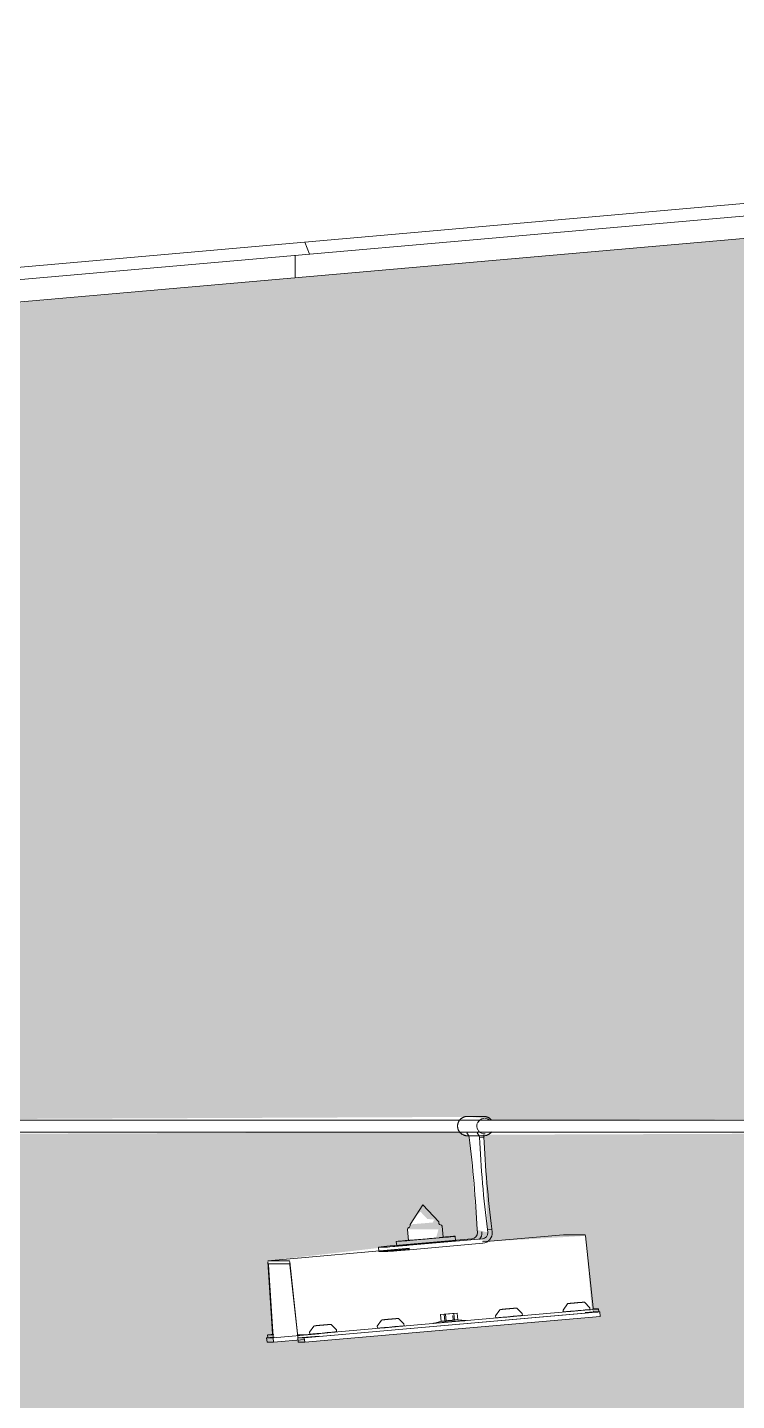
# Model space of a CAD drawing. Header units: millimetres. Extents: x 4237772 to 4686020, y -673 to 29459.
# Drawn here: x 4475313 to 4475789, y 16812 to 17734 of the extents above; entities that cross this region are included whole.
import ezdxf

# ---------------------------------------------------------------- set-up
doc = ezdxf.new("R2010")
doc.units = ezdxf.units.MM
for name, color, linetype, lineweight in [('A-ROOF', 132, 'Continuous', 5), ('A-ROOF-PATT', 132, 'Continuous', 5), ('Q-SPCQ', 91, 'Continuous', 5)]:
    doc.layers.add(name, color=color, linetype=linetype, lineweight=lineweight)

# ---------------------------------------------------------------- blocks, each defined once
blk = doc.blocks.new('Static Line_Sayfa_Metal Deck_Pan Mount - Up to 15 _ pitch - Max 2 Users-1845874-SECTION - GRIDS B1-B2')
at = {"layer": 'Q-SPCQ'}
for p, q in [((4449991.96, 17002.38), (4449980.89, 17002.38)), ((4450997.18, 16999.88), (4442911.68, 16999.88)), ((4442911.68, 16991.88), (4450997.18, 16991.88)), ((4449981.99, 16989.44), (4449980.64, 16991.39)), ((4449980.89, 16989.38), (4449991.96, 16989.38)), ((4449982.09, 16988.28), (4449981.99, 16989.44)), ((4449981.99, 16989.44), (4449988.97, 16989.44)), ((4449987.62, 16991.39), (4449988.97, 16989.44)), ((4449988.97, 16989.44), (4449989.08, 16988.28)), ((4449989.08, 16988.28), (4449992.05, 16988.54)), ((4449992.05, 16988.54), (4449991.95, 16989.7)), ((4449942.44, 16929.87), (4449951.03, 16943.08)), ((4449961.77, 16931.55), (4449951.03, 16943.08)), ((4449942.53, 16928.84), (4449942.18, 16928.1)), ((4449942.44, 16929.87), (4449942.53, 16928.84)), ((4449961.86, 16930.53), (4449961.77, 16931.55)), ((4449961.86, 16930.53), (4449962.33, 16929.85)), ((4449963.61, 16929.26), (4449962.33, 16929.85)), ((4449964.08, 16928.58), (4449963.61, 16929.26)), ((4449964.73, 16921.19), (4449964.08, 16928.58)), ((4449934.91, 16915.87), (4449984.03, 16920.19)), ((4449940.67, 16926.54), (4449941.02, 16927.29)), ((4449940.67, 16926.54), (4449941.32, 16919.15)), ((4449942.18, 16928.1), (4449941.02, 16927.29)), ((4449991.01, 16920.19), (4449941.89, 16915.87)), ((4449973.08, 16918.9), (4449972.82, 16921.89)), ((4449987.65, 16924.52), (4449987.48, 16926.51)), ((4450045.55, 16922.91), (4449991.19, 16918.13)), ((4449997.44, 16926.77), (4449994.46, 16926.51)), ((4449994.46, 16926.51), (4449994.63, 16924.52)), ((4449997.61, 16924.78), (4449997.44, 16926.77)), ((4450045.55, 16922.91), (4450060.02, 16922.91)), ((4450060.17, 16922.16), (4450065.47, 16873.84)), ((4449942.07, 16913.82), (4449847.07, 16905.47)), ((4449921.27, 16914.57), (4449921.53, 16911.58)), ((4449921.33, 16914.56), (4449925.69, 16914.56)), ((4449921.59, 16911.58), (4449925.95, 16911.58)), ((4449933.22, 16918.44), (4449933.48, 16915.45)), ((4449942.09, 16913.49), (4449935.17, 16912.88)), ((4449942.15, 16912.88), (4449991.27, 16917.2)), ((4449847.05, 16904.73), (4449850.17, 16856.41)), ((4449861.54, 16905.47), (4449847.07, 16905.47)), ((4449850.48, 16854.42), (4449847.36, 16902.73)), ((4449847.38, 16903.48), (4449861.58, 16903.48)), ((4449866.99, 16856.41), (4449861.69, 16904.73)), ((4449861.73, 16902.73), (4449867.03, 16854.42)), ((4450063.28, 16872.63), (4450063.17, 16873.95)), ((4450065.62, 16873.1), (4450068.9, 16873.1)), ((4450069.12, 16871.1), (4450068.94, 16873.09)), ((4450069.95, 16871.1), (4449871.47, 16853.67)), ((4450070.21, 16868.12), (4449871.73, 16850.68)), ((4450059.85, 16872.22), (4449881.22, 16856.54)), ((4450060.03, 16870.23), (4449881.4, 16854.54)), ((4449963.69, 16864.78), (4449958.28, 16863.43)), ((4449965.4, 16869.53), (4449962.93, 16869.28)), ((4449962.93, 16869.28), (4449966.24, 16869.53)), ((4449962.93, 16869.28), (4449963.34, 16864.68)), ((4449966.71, 16864.12), (4449963.41, 16863.87)), ((4449963.41, 16863.87), (4449965.87, 16864.12)), ((4449970.98, 16870.02), (4449965.4, 16869.53)), ((4449965.4, 16869.53), (4449965.79, 16864.96)), ((4449965.87, 16864.12), (4449971.45, 16864.61)), ((4449966.24, 16869.53), (4449971.82, 16870.02)), ((4449966.24, 16869.53), (4449966.64, 16864.96)), ((4449972.29, 16864.61), (4449966.71, 16864.12)), ((4449974.17, 16870.27), (4449970.98, 16870.02)), ((4449971.1, 16868.62), (4449971.37, 16865.48)), ((4449971.45, 16864.61), (4449974.64, 16864.86)), ((4449971.82, 16870.02), (4449974.17, 16870.27)), ((4449971.82, 16870.02), (4449972.22, 16865.48)), ((4449974.64, 16864.86), (4449972.29, 16864.61)), ((4449974.56, 16865.73), (4449974.17, 16870.27)), ((4449980.17, 16865.34), (4449974.47, 16865.74)), ((4449999.84, 16868.4), (4449999.96, 16867.09)), ((4450017.89, 16868.65), (4450017.78, 16869.96)), ((4450045.24, 16872.38), (4450045.35, 16871.07)), ((4450059.99, 16870.61), (4450065.59, 16871.1)), ((4450065.59, 16871.1), (4450069.95, 16871.1)), ((4450069.08, 16871.1), (4450065.66, 16871.1)), ((4450069.95, 16871.1), (4450070.21, 16868.12)), ((4449846.82, 16855.67), (4449847, 16853.68)), ((4449850.15, 16855.67), (4449846.86, 16855.67)), ((4449850.46, 16853.67), (4449881.24, 16856.38)), ((4449850.53, 16853.67), (4449881.24, 16856.37)), ((4449867.11, 16853.67), (4449881.36, 16854.92)), ((4449870.43, 16855.67), (4449867.14, 16855.67)), ((4449875.06, 16857.44), (4449875.18, 16856.13)), ((4449893.11, 16857.69), (4449892.99, 16859)), ((4449920.45, 16861.42), (4449920.57, 16860.11)), ((4449938.5, 16861.68), (4449938.39, 16862.99)), ((4449850.5, 16854.05), (4449846.16, 16853.67)), ((4449850.53, 16853.67), (4449846.16, 16853.67)), ((4449846.16, 16853.67), (4449846.42, 16850.68)), ((4449850.75, 16851.06), (4449846.42, 16850.68)), ((4449846.42, 16850.68), (4449850.79, 16850.68)), ((4449847.04, 16853.67), (4449850.46, 16853.67)), ((4449850.79, 16850.68), (4449850.53, 16853.67)), ((4449871.57, 16852.51), (4449850.79, 16850.68)), ((4449867.11, 16853.67), (4449867.37, 16850.68)), ((4449871.47, 16853.67), (4449867.11, 16853.67)), ((4449867.18, 16853.67), (4449870.6, 16853.67)), ((4449871.7, 16851.06), (4449867.37, 16850.68)), ((4449867.37, 16850.68), (4449871.73, 16850.68)), ((4449871.73, 16850.68), (4449871.47, 16853.67))]:
    blk.add_line(p, q, dxfattribs=at)
at = {"layer": 'Q-SPCQ', "flags": 128}
for points in [[(4449980.32, 17002.35), (4449980.06, 17002.32), (4449979.8, 17002.29), (4449979.54, 17002.24), (4449979.29, 17002.18), (4449979.03, 17002.11), (4449978.78, 17002.03), (4449978.54, 17001.94), (4449978.3, 17001.84), (4449978.06, 17001.73), (4449977.83, 17001.61), (4449977.6, 17001.49), (4449977.37, 17001.35), (4449977.16, 17001.21), (4449976.95, 17001.05), (4449976.74, 17000.89), (4449976.54, 17000.72), (4449976.35, 17000.54), (4449976.17, 17000.36), (4449976, 17000.17), (4449975.83, 16999.97), (4449975.67, 16999.76), (4449975.52, 16999.55), (4449975.37, 16999.34), (4449975.24, 16999.11), (4449975.12, 16998.89), (4449975, 16998.65), (4449974.89, 16998.42), (4449974.8, 16998.18), (4449974.71, 16997.93), (4449974.63, 16997.69), (4449974.57, 16997.44), (4449974.51, 16997.18), (4449974.46, 16996.93), (4449974.43, 16996.67), (4449974.4, 16996.42), (4449974.38, 16996.16), (4449974.38, 16995.9), (4449974.38, 16995.64), (4449974.39, 16995.38), (4449974.42, 16995.13), (4449974.45, 16994.87), (4449974.5, 16994.62), (4449974.56, 16994.36), (4449974.62, 16994.11), (4449974.7, 16993.87), (4449974.78, 16993.62), (4449974.88, 16993.38), (4449974.98, 16993.14), (4449975.09, 16992.91), (4449975.22, 16992.68), (4449975.35, 16992.46), (4449975.49, 16992.24), (4449975.64, 16992.03), (4449975.8, 16991.82), (4449975.97, 16991.62), (4449976.14, 16991.43), (4449976.32, 16991.24), (4449976.51, 16991.07), (4449976.71, 16990.89), (4449976.91, 16990.73), (4449977.12, 16990.58), (4449977.34, 16990.43), (4449977.56, 16990.29), (4449977.79, 16990.16), (4449978.02, 16990.04), (4449978.25, 16989.93), (4449978.5, 16989.83), (4449978.74, 16989.74), (4449978.99, 16989.66), (4449979.24, 16989.59), (4449979.5, 16989.53), (4449979.75, 16989.48), (4449980.01, 16989.44), (4449980.27, 16989.41), (4449980.53, 16989.39), (4449980.8, 16989.38), (4449980.89, 16989.38)], [(4449980.63, 17002.37), (4449980.37, 17002.36), (4449980.32, 17002.35)], [(4449997.05, 16999.93), (4449996.88, 17000.13), (4449996.71, 17000.33), (4449996.52, 17000.51), (4449996.34, 17000.69), (4449996.14, 17000.86), (4449995.94, 17001.02), (4449995.73, 17001.18), (4449995.51, 17001.33), (4449995.29, 17001.46), (4449995.06, 17001.59), (4449994.83, 17001.71), (4449994.59, 17001.82), (4449994.35, 17001.92), (4449994.11, 17002.01), (4449993.86, 17002.1), (4449993.6, 17002.17), (4449993.35, 17002.23), (4449993.09, 17002.28), (4449992.83, 17002.32), (4449992.57, 17002.35), (4449992.31, 17002.37), (4449992.05, 17002.38), (4449991.96, 17002.38)], [(4449991.96, 16989.38), (4449992.22, 16989.38), (4449992.48, 16989.4), (4449992.53, 16989.4)], [(4449992.53, 16989.4), (4449992.79, 16989.43), (4449993.05, 16989.47), (4449993.3, 16989.52), (4449993.56, 16989.58), (4449993.81, 16989.65), (4449994.06, 16989.73), (4449994.31, 16989.82), (4449994.55, 16989.92), (4449994.79, 16990.02), (4449995.02, 16990.14), (4449995.25, 16990.27), (4449995.47, 16990.41), (4449995.69, 16990.55), (4449995.9, 16990.7), (4449996.1, 16990.87), (4449996.3, 16991.04), (4449996.49, 16991.21), (4449996.68, 16991.4), (4449996.85, 16991.59), (4449997.02, 16991.79), (4449997.18, 16991.99)], [(4449999.84, 16868.4), (4450002.75, 16872.6), (4450003.13, 16872.69), (4450003.27, 16872.71), (4450003.36, 16872.73), (4450003.44, 16872.74), (4450003.51, 16872.74), (4450003.58, 16872.75), (4450003.65, 16872.76), (4450003.73, 16872.77), (4450003.81, 16872.78), (4450003.9, 16872.79), (4450003.99, 16872.8), (4450004.09, 16872.81), (4450004.2, 16872.82), (4450004.31, 16872.83), (4450004.43, 16872.84), (4450004.56, 16872.85), (4450004.69, 16872.87), (4450004.82, 16872.88), (4450004.97, 16872.89), (4450005.11, 16872.91), (4450005.27, 16872.92), (4450005.42, 16872.94), (4450005.59, 16872.95), (4450005.75, 16872.97), (4450005.92, 16872.98), (4450006.1, 16873), (4450006.28, 16873.01), (4450006.46, 16873.03), (4450006.65, 16873.05), (4450006.83, 16873.06), (4450007.02, 16873.08), (4450007.22, 16873.1), (4450007.41, 16873.12), (4450007.61, 16873.13), (4450007.81, 16873.15), (4450008.01, 16873.17), (4450008.21, 16873.19), (4450008.41, 16873.2), (4450008.61, 16873.22), (4450008.81, 16873.24), (4450009, 16873.25), (4450009.2, 16873.27), (4450009.4, 16873.29), (4450009.6, 16873.31), (4450009.79, 16873.32), (4450009.98, 16873.34), (4450010.17, 16873.35), (4450010.36, 16873.37), (4450010.54, 16873.39), (4450010.72, 16873.4), (4450010.9, 16873.42), (4450011.07, 16873.43), (4450011.24, 16873.44), (4450011.41, 16873.46), (4450011.57, 16873.47), (4450011.73, 16873.48), (4450011.88, 16873.5), (4450012.02, 16873.51), (4450012.16, 16873.52), (4450012.3, 16873.53), (4450012.42, 16873.54), (4450012.55, 16873.55), (4450012.66, 16873.56), (4450012.77, 16873.56), (4450012.88, 16873.57), (4450012.98, 16873.58), (4450013.07, 16873.59), (4450013.15, 16873.59), (4450013.23, 16873.6), (4450013.31, 16873.6), (4450013.38, 16873.61), (4450013.45, 16873.61), (4450013.52, 16873.61), (4450013.6, 16873.62), (4450013.71, 16873.62), (4450013.77, 16873.62)], [(4450017.78, 16869.96), (4450014.18, 16873.6), (4450013.8, 16873.62), (4450013.77, 16873.62)], [(4450045.24, 16872.38), (4450048.14, 16876.59), (4450048.52, 16876.68), (4450048.66, 16876.7), (4450048.76, 16876.71), (4450048.83, 16876.72), (4450048.9, 16876.73), (4450048.97, 16876.74), (4450049.04, 16876.75), (4450049.12, 16876.76), (4450049.2, 16876.76), (4450049.29, 16876.77), (4450049.38, 16876.78), (4450049.48, 16876.79), (4450049.59, 16876.8), (4450049.7, 16876.82), (4450049.82, 16876.83), (4450049.95, 16876.84), (4450050.08, 16876.85), (4450050.21, 16876.87), (4450050.36, 16876.88), (4450050.5, 16876.89), (4450050.66, 16876.91), (4450050.82, 16876.92), (4450050.98, 16876.94), (4450051.14, 16876.95), (4450051.32, 16876.97), (4450051.49, 16876.98), (4450051.67, 16877), (4450051.85, 16877.02), (4450052.04, 16877.03), (4450052.23, 16877.05), (4450052.42, 16877.07), (4450052.61, 16877.08), (4450052.8, 16877.1), (4450053, 16877.12), (4450053.2, 16877.14), (4450053.4, 16877.15), (4450053.6, 16877.17), (4450053.8, 16877.19), (4450054, 16877.21), (4450054.2, 16877.22), (4450054.4, 16877.24), (4450054.59, 16877.26), (4450054.79, 16877.28), (4450054.99, 16877.29), (4450055.18, 16877.31), (4450055.37, 16877.32), (4450055.56, 16877.34), (4450055.75, 16877.36), (4450055.93, 16877.37), (4450056.12, 16877.39), (4450056.29, 16877.4), (4450056.47, 16877.42), (4450056.64, 16877.43), (4450056.8, 16877.44), (4450056.96, 16877.46), (4450057.12, 16877.47), (4450057.27, 16877.48), (4450057.41, 16877.49), (4450057.55, 16877.5), (4450057.69, 16877.51), (4450057.82, 16877.52), (4450057.94, 16877.53), (4450058.05, 16877.54), (4450058.16, 16877.55), (4450058.27, 16877.56), (4450058.37, 16877.57), (4450058.46, 16877.57), (4450058.54, 16877.58), (4450058.62, 16877.58), (4450058.7, 16877.59), (4450058.77, 16877.59), (4450058.84, 16877.6), (4450058.91, 16877.6), (4450058.99, 16877.6), (4450059.1, 16877.61), (4450059.16, 16877.61)], [(4450063.17, 16873.95), (4450059.58, 16877.59), (4450059.19, 16877.61), (4450059.16, 16877.61)], [(4449920.45, 16861.42), (4449923.36, 16865.63), (4449923.74, 16865.72), (4449923.88, 16865.74), (4449923.97, 16865.75), (4449924.05, 16865.76), (4449924.12, 16865.77), (4449924.18, 16865.78), (4449924.26, 16865.79), (4449924.33, 16865.8), (4449924.42, 16865.81), (4449924.51, 16865.82), (4449924.6, 16865.82), (4449924.7, 16865.83), (4449924.81, 16865.85), (4449924.92, 16865.86), (4449925.04, 16865.87), (4449925.16, 16865.88), (4449925.29, 16865.89), (4449925.43, 16865.91), (4449925.57, 16865.92), (4449925.72, 16865.93), (4449925.87, 16865.95), (4449926.03, 16865.96), (4449926.19, 16865.98), (4449926.36, 16865.99), (4449926.53, 16866.01), (4449926.71, 16866.02), (4449926.89, 16866.04), (4449927.07, 16866.06), (4449927.25, 16866.07), (4449927.44, 16866.09), (4449927.63, 16866.11), (4449927.83, 16866.13), (4449928.02, 16866.14), (4449928.22, 16866.16), (4449928.42, 16866.18), (4449928.61, 16866.2), (4449928.81, 16866.21), (4449929.01, 16866.23), (4449929.21, 16866.25), (4449929.41, 16866.27), (4449929.61, 16866.28), (4449929.81, 16866.3), (4449930.01, 16866.32), (4449930.2, 16866.33), (4449930.4, 16866.35), (4449930.59, 16866.37), (4449930.78, 16866.38), (4449930.97, 16866.4), (4449931.15, 16866.41), (4449931.33, 16866.43), (4449931.51, 16866.44), (4449931.68, 16866.46), (4449931.85, 16866.47), (4449932.02, 16866.48), (4449932.18, 16866.5), (4449932.33, 16866.51), (4449932.48, 16866.52), (4449932.63, 16866.53), (4449932.77, 16866.55), (4449932.9, 16866.56), (4449933.03, 16866.57), (4449933.16, 16866.58), (4449933.27, 16866.58), (4449933.38, 16866.59), (4449933.49, 16866.6), (4449933.58, 16866.61), (4449933.68, 16866.61), (4449933.76, 16866.62), (4449933.84, 16866.62), (4449933.92, 16866.63), (4449933.99, 16866.63), (4449934.06, 16866.64), (4449934.13, 16866.64), (4449934.21, 16866.64), (4449934.32, 16866.65), (4449934.37, 16866.65)], [(4449938.39, 16862.99), (4449934.79, 16866.63), (4449934.41, 16866.65), (4449934.37, 16866.65)], [(4449875.06, 16857.44), (4449877.97, 16861.64), (4449878.35, 16861.73), (4449878.49, 16861.76), (4449878.58, 16861.77), (4449878.65, 16861.78), (4449878.72, 16861.79), (4449878.79, 16861.79), (4449878.87, 16861.8), (4449878.94, 16861.81), (4449879.03, 16861.82), (4449879.11, 16861.83), (4449879.21, 16861.84), (4449879.31, 16861.85), (4449879.42, 16861.86), (4449879.53, 16861.87), (4449879.65, 16861.88), (4449879.77, 16861.89), (4449879.9, 16861.91), (4449880.04, 16861.92), (4449880.18, 16861.93), (4449880.33, 16861.95), (4449880.48, 16861.96), (4449880.64, 16861.98), (4449880.8, 16861.99), (4449880.97, 16862.01), (4449881.14, 16862.02), (4449881.32, 16862.04), (4449881.49, 16862.05), (4449881.68, 16862.07), (4449881.86, 16862.09), (4449882.05, 16862.1), (4449882.24, 16862.12), (4449882.43, 16862.14), (4449882.63, 16862.16), (4449882.83, 16862.17), (4449883.02, 16862.19), (4449883.22, 16862.21), (4449883.42, 16862.23), (4449883.62, 16862.24), (4449883.82, 16862.26), (4449884.02, 16862.28), (4449884.22, 16862.3), (4449884.42, 16862.31), (4449884.62, 16862.33), (4449884.81, 16862.35), (4449885.01, 16862.36), (4449885.2, 16862.38), (4449885.39, 16862.4), (4449885.58, 16862.41), (4449885.76, 16862.43), (4449885.94, 16862.44), (4449886.12, 16862.46), (4449886.29, 16862.47), (4449886.46, 16862.48), (4449886.63, 16862.5), (4449886.79, 16862.51), (4449886.94, 16862.52), (4449887.09, 16862.54), (4449887.24, 16862.55), (4449887.38, 16862.56), (4449887.51, 16862.57), (4449887.64, 16862.58), (4449887.76, 16862.59), (4449887.88, 16862.6), (4449887.99, 16862.61), (4449888.09, 16862.61), (4449888.19, 16862.62), (4449888.28, 16862.63), (4449888.37, 16862.63), (4449888.45, 16862.64), (4449888.53, 16862.64), (4449888.6, 16862.65), (4449888.67, 16862.65), (4449888.74, 16862.65), (4449888.82, 16862.66), (4449888.93, 16862.66), (4449888.98, 16862.66)], [(4449892.99, 16859), (4449889.4, 16862.64), (4449889.02, 16862.66), (4449888.98, 16862.66)]]:
    blk.add_lwpolyline(points, dxfattribs=at)
at = {"layer": 'Q-SPCQ'}
for centre, major_axis, ratio, start_param, end_param in [((4449992.53, 16995.88), (0, 5.22), 0.996185, 1.238237, 2.06011), ((4449992.53, 16995.88), (0, 5.22), 0.996185, 0.087266, 1.134464), ((4449992.53, 16995.88), (0, 5.22), 0.996185, 2.181662, 3.228859), ((4449992.53, 16995.88), (0, 5.22), 0.996185, 5.653302, 6.283185), ((4449979.31, 16957.39), (-6.12, 69.73), 0.086937, 4.245971, 5.163537), ((4449997.24, 16957.39), (-6.12, 69.73), 0.086937, 1.104378, 2.021944), ((4450000.22, 16957.66), (-6.12, 69.73), 0.086937, 1.104378, 2.021944), ((4449953.02, 16920.17), (19.8, 1.73), 0.007606, 2.238558, 3.228642), ((4449953.02, 16920.17), (19.8, 1.73), 0.007606, 3.228642, 6.370235), ((4449953.02, 16920.17), (11.71, 1.02), 0.007606, 3.228642, 6.370235), ((4449953.02, 16920.17), (19.8, 1.73), 0.007606, 0.08705, 1.087751), ((4449953.02, 16920.17), (11.71, 1.02), 0.007606, 0.08705, 0.620852), ((4449983.68, 16924.17), (0, 4), 0.996185, 3.228859, 4.799655), ((4449983.68, 16924.17), (0, 7), 0.996185, 4.014257, 4.799655), ((4449990.66, 16924.17), (0, 4), 0.996185, 3.228859, 4.799655), ((4449990.66, 16924.17), (0, 7), 0.996185, 3.228859, 4.799655), ((4450060.1, 16921.91), (-0.087, 0.996), 0.086937, 4.956913, 6.055777), ((4449936.21, 16915.87), (14.94, 1.3), 0.007606, 1.657846, 3.228642), ((4449936.48, 16912.88), (14.94, 1.3), 0.007606, 1.657846, 3.228642), ((4449940.58, 16915.87), (14.94, 1.3), 0.007606, 3.228642, 4.799439), ((4449940.84, 16912.88), (14.94, 1.3), 0.007606, 3.228642, 4.799439), ((4449953.28, 16917.18), (19.8, 1.73), 0.007606, 0.08705, 3.228642), ((4449953.28, 16917.18), (19.8, 1.73), 0.007606, 3.228642, 6.370235), ((4449847.47, 16902.49), (-0.087, 0.996), 0.086937, 0.212138, 1.311002), ((4449861.62, 16904.48), (-0.087, 0.996), 0.086937, 4.956913, 6.27555), ((4449861.66, 16902.49), (-0.087, 0.996), 0.086937, 4.956913, 6.27555), ((4450058.98, 16872.22), (9.96, 0.87), 0.007606, 4.799439, 6.370235), ((4450065.53, 16874.09), (-0.087, 0.996), 0.086937, 1.815321, 2.914185), ((4449969.23, 16864.38), (10.96, 0.96), 0.007606, 0.08705, 3.228642), ((4449969.23, 16864.38), (10.96, 0.96), 0.007606, 3.228642, 4.27584), ((4449969.23, 16864.38), (10.96, 0.96), 0.007606, 5.323037, 6.370235), ((4450008.92, 16867.87), (8.97, 0.78), 0.007606, 0.08705, 3.228642), ((4450008.92, 16867.87), (8.97, 0.78), 0.007606, 3.228642, 6.370235), ((4450054.32, 16871.85), (8.97, 0.78), 0.007606, 0.08705, 3.228642), ((4450054.32, 16871.85), (8.97, 0.78), 0.007606, 3.228642, 6.370235), ((4450065.57, 16872.1), (-0.087, 0.996), 0.086937, 1.815321, 3.133958), ((4450059.15, 16870.23), (9.96, 0.87), 0.007606, 5.584837, 6.370235), ((4449856.79, 16856.54), (9.96, 0.87), 0.007606, 2.181445, 3.228642), ((4449850.06, 16856.66), (-0.087, 0.996), 0.086937, 3.141593, 4.452595), ((4449850.37, 16854.67), (-0.087, 0.996), 0.086937, 3.141593, 4.452595), ((4449867.05, 16856.66), (-0.087, 0.996), 0.086937, 1.815321, 3.133958), ((4449867.09, 16854.67), (-0.087, 0.996), 0.086937, 1.815321, 3.133958), ((4449880.35, 16856.54), (9.96, 0.87), 0.007606, 3.228642, 4.799439), ((4449884.14, 16856.91), (8.97, 0.78), 0.007606, 0.08705, 3.228642), ((4449884.14, 16856.91), (8.97, 0.78), 0.007606, 3.228642, 6.370235), ((4449929.53, 16860.89), (8.97, 0.78), 0.007606, 0.08705, 3.228642), ((4449929.53, 16860.89), (8.97, 0.78), 0.007606, 3.228642, 6.370235), ((4449856.96, 16854.54), (9.96, 0.87), 0.007606, 2.181445, 3.228642), ((4449880.52, 16854.54), (9.96, 0.87), 0.007606, 3.228642, 4.01404)]:
    blk.add_ellipse(centre, major_axis=major_axis, ratio=ratio, start_param=start_param, end_param=end_param, dxfattribs=at)
for points in [[(4449963.34, 16864.68), (4449963.88, 16864.8), (4449964.97, 16864.98), (4449966.08, 16864.99), (4449966.64, 16864.96)], [(4449965.79, 16864.96), (4449965.38, 16864.99), (4449964.55, 16864.98), (4449963.74, 16864.8), (4449963.34, 16864.68)], [(4449971.37, 16865.48), (4449970.44, 16865.47), (4449968.57, 16865.38), (4449966.72, 16865.13), (4449965.79, 16864.96)], [(4449966.64, 16864.96), (4449967.56, 16865.13), (4449969.41, 16865.38), (4449971.28, 16865.47), (4449972.22, 16865.48)], [(4449974.56, 16865.73), (4449974.02, 16865.77), (4449972.95, 16865.76), (4449971.9, 16865.6), (4449971.37, 16865.48)], [(4449972.22, 16865.48), (4449972.6, 16865.6), (4449973.38, 16865.76), (4449974.17, 16865.77), (4449974.56, 16865.73)]]:
    blk.add_open_spline(points, degree=3, dxfattribs=at)
blk = doc.blocks.new('Roof Gutters3 - Roof Gutters-1885272-SECTION - GRIDS B1-B2')
at = {"layer": 'A-ROOF-PATT'}
h = blk.add_hatch(dxfattribs=at)
h.set_pattern_fill('FP_200', color=256, style=0, pattern_type=2)
h.set_pattern_definition([(290.827, (4441593.9, 16948.42), (330.45, 29.022), [])])
h.paths.add_polyline_path([(4431742.06, 15988.72), (4442374.26, 16923.17), (4442373.49, 16930.91), (4431738.95, 15996.9)])
h.paths.add_polyline_path([(4442392.97, 16924.17), (4442393.17, 16926.42), (4442392.74, 16925.14)])
h.paths.add_polyline_path([(4442397.76, 16924.59), (4442909.58, 16969.54), (4442907.33, 16977.79), (4442419.91, 16934.98), (4442420.62, 16926.86), (4442404.31, 16926.42), (4442402.49, 16933.45), (4442397.06, 16932.61), (4442397.6, 16926.42)])
h.paths.add_polyline_path([(4442918.48, 16970.33), (4443164.03, 16991.89), (4443067.86, 16991.89), (4442917.94, 16978.73), (4442918.25, 16973.25)])
h.paths.add_polyline_path([(4443254.77, 16999.86), (4451515.27, 17725.37), (4451512.87, 17733.6), (4443158.6, 16999.86), (4443190.61, 16999.86)])
h = blk.add_hatch(dxfattribs=at)
h.set_pattern_fill('FP_198', color=256, style=0, pattern_type=2)
h.set_pattern_definition([(90, (4440994.5, 16803.9), (-331.713, 2e-05), [])])
h.paths.add_polyline_path([(4431714.36, 15971.3), (4442287.24, 16899.9), (4442289.95, 16910.06), (4442350.71, 16915.39), (4442350.43, 16918.64), (4442374.48, 16920.66), (4442373.49, 16922.46), (4431741.35, 15990.58), (4431738.95, 15991.02), (4431712.9, 15988.04)])
h.paths.add_polyline_path([(4442339.74, 16904.51), (4442434.85, 16912.86), (4442431.77, 16915.27), (4442340.47, 16907.25)])
h.paths.add_polyline_path([(4442361.1, 16916.3), (4442412.94, 16923.17), (4442360.9, 16918.64)])
h.paths.add_polyline_path([(4442484.31, 16917.2), (4442910.97, 16954.68), (4442909.22, 16969.51), (4442403.44, 16923.17), (4442481.77, 16922.67), (4442483.24, 16919.5)])
h.paths.add_polyline_path([(4442919.67, 16955.44), (4443334.71, 16991.89), (4443164.03, 16991.89), (4442918.48, 16970.33), (4442919.48, 16957.39)])
h.paths.add_polyline_path([(4443425.45, 16999.86), (4451180.29, 17680.95), (4451188.6, 17684.7), (4451486.16, 17710.83), (4451651.15, 17710.87), (4451500.66, 17724.08), (4443254.77, 16999.86), (4443410.53, 17002.03), (4443411, 17002.35), (4443422.75, 17001.08), (4443425.35, 16999.86)])
at = {"layer": 'A-ROOF'}
for p, q in [((4443158.52, 16999.86), (4451512.87, 17733.6)), ((4443254.66, 16999.85), (4451515.27, 17725.37))]:
    blk.add_line(p, q, dxfattribs=at)

msp = doc.modelspace()

# ---------------------------------------------------------------- hatches: boundary and pattern name
at = {"layer": 'A-ROOF-PATT'}
h = msp.add_hatch(dxfattribs=at)
h.set_pattern_fill('FP_183', color=256, style=0, pattern_type=2)
h.set_pattern_definition([(5.019, (59903.924, -378081.246), (-29.0603916845, -0.0003814649), [])])
h.paths.add_polyline_path([(4477079.2, 16918.64), (4477084.44, 16918.64), (4477084.87, 16916.32), (4477115.37, 16921.32), (4477114.35, 16921.41), (4477079.63, 16918.68)])
h.paths.add_polyline_path([(4464338.94, 15733.24), (4477195.52, 16864.57), (4477195.19, 16867.26), (4477183.33, 16868.2), (4477177.84, 16870.19), (4477175.93, 16875.11), (4477155.31, 16915.27), (4477064.01, 16907.25), (4477047.92, 16852.55), (4476983.02, 16848.85), (4476982.75, 16850.06), (4476957.7, 16848.85), (4476957.44, 16854.85), (4476999.89, 16859.1), (4477013.49, 16910.06), (4477074.25, 16915.39), (4477073.96, 16918.64), (4477098, 16920.86), (4477098.11, 16932.14), (4477120.5, 16933.66), (4477121.51, 16922.82), (4477136.52, 16922.67), (4477136.91, 16920.89), (4477157.13, 16922.67), (4477205.3, 16922.67), (4477228.3, 16878.1), (4477228.66, 16878.1), (4477225.92, 16936), (4477227.75, 16935.09), (4477229.71, 16932.44), (4477229.28, 16928.39), (4477234.99, 16878.1), (4477270.46, 16876.44), (4477270.32, 16872.08), (4477234.54, 16868.2), (4477234.99, 16865.82), (4486516.72, 17680.98), (4486463.48, 17680.99), (4476807.83, 17680.95), (4469065.64, 16999.86), (4469543.41, 17002.03), (4469543.88, 17002.35), (4469555.63, 17001.08), (4469560.6, 16999.86), (4470048.75, 17002.03), (4470049.21, 17002.35), (4470060.96, 17001.08), (4470065.68, 16999.86), (4470554.08, 17002.03), (4470554.54, 17002.35), (4470566.3, 17001.08), (4470571.01, 16999.86), (4471059.41, 17002.03), (4471059.88, 17002.35), (4471071.63, 17001.08), (4471076.34, 16999.86), (4471564.75, 17002.03), (4471565.21, 17002.35), (4471576.96, 17001.08), (4471581.67, 16999.86), (4472070.08, 17002.03), (4472070.54, 17002.35), (4472082.3, 17001.08), (4472087.01, 16999.86), (4472575.41, 17002.03), (4472575.87, 17002.35), (4472587.63, 17001.08), (4472592.34, 16999.86), (4473080.74, 17002.03), (4473081.21, 17002.35), (4473092.96, 17001.08), (4473097.67, 16999.86), (4473586.08, 17002.03), (4473586.54, 17002.35), (4473598.29, 17001.08), (4473603.01, 16999.86), (4474091.41, 17002.03), (4474091.87, 17002.35), (4474103.63, 17001.08), (4474108.34, 16999.86), (4474596.74, 17002.03), (4474597.21, 17002.35), (4474608.96, 17001.08), (4474613.67, 16999.86), (4475102.07, 17002.03), (4475102.54, 17002.35), (4475114.29, 17001.08), (4475119, 16999.86), (4475607.41, 17002.03), (4475607.87, 17002.35), (4475619.63, 17001.08), (4475624.34, 16999.86), (4476112.74, 17002.03), (4476113.2, 17002.35), (4476124.96, 17001.08), (4476129.67, 16999.86), (4476618.07, 17002.03), (4476622.44, 17002.35), (4476630.29, 17001.08), (4476635.2, 16996.57), (4476633.44, 16992.25), (4476627.29, 16987.69), (4476629.35, 16988.46), (4476630.28, 16988.28), (4476632.85, 16924.52), (4476625.86, 16924.52), (4476620.21, 16989.4), (4476616.94, 16990.68), (4476613.8, 16991.89), (4476124.02, 16990.05), (4476121.86, 16989.4), (4476124.02, 16988.46), (4476124.95, 16988.28), (4476127.51, 16924.52), (4476120.53, 16924.52), (4476114.87, 16989.4), (4476111.61, 16990.68), (4476108.46, 16991.89), (4475618.68, 16990.05), (4475616.52, 16989.4), (4475618.68, 16988.46), (4475619.61, 16988.28), (4475622.18, 16924.52), (4475615.1, 16926.18), (4475609.54, 16989.4), (4475606.27, 16990.68), (4475603.13, 16991.89), (4475113.35, 16990.05), (4475111.19, 16989.4), (4475113.35, 16988.46), (4475114.28, 16988.28), (4475116.85, 16924.52), (4475109.87, 16924.52), (4475104.21, 16989.4), (4475100.94, 16990.68), (4475097.8, 16991.89), (4474608.02, 16990.05), (4474605.86, 16989.4), (4474608.02, 16988.46), (4474608.95, 16988.28), (4474611.51, 16924.52), (4474604.53, 16924.52), (4474598.87, 16989.4), (4474595.61, 16990.68), (4474592.47, 16991.89), (4474102.68, 16990.05), (4474100.53, 16989.4), (4474102.68, 16988.46), (4474103.62, 16988.28), (4474106.18, 16924.52), (4474099.2, 16924.52), (4474093.54, 16989.4), (4474090.28, 16990.68), (4474087.13, 16991.89), (4473597.35, 16990.05), (4473595.19, 16989.4), (4473597.35, 16988.46), (4473598.28, 16988.28), (4473600.85, 16924.52), (4473593.87, 16924.52), (4473588.21, 16989.4), (4473584.94, 16990.68), (4473581.8, 16991.89), (4473092.02, 16990.05), (4473089.91, 16988.54), (4473092.02, 16988.46), (4473092.95, 16988.28), (4473095.52, 16924.52), (4473088.53, 16924.52), (4473082.88, 16989.4), (4473079.61, 16990.68), (4473076.47, 16991.89), (4472586.69, 16990.05), (4472584.58, 16988.54), (4472586.69, 16988.46), (4472587.62, 16988.28), (4472590.18, 16924.52), (4472583.2, 16924.52), (4472577.54, 16989.4), (4472574.28, 16990.68), (4472571.13, 16991.89), (4472081.35, 16990.05), (4472079.24, 16988.54), (4472081.35, 16988.46), (4472082.29, 16988.28), (4472084.85, 16924.52), (4472077.87, 16924.52), (4472072.21, 16989.4), (4472068.94, 16990.68), (4472065.8, 16991.89), (4471576.02, 16990.05), (4471573.91, 16988.54), (4471576.02, 16988.46), (4471576.95, 16988.28), (4471579.52, 16924.52), (4471572.54, 16924.52), (4471566.88, 16989.4), (4471563.61, 16990.68), (4471560.47, 16991.89), (4471070.69, 16990.05), (4471068.58, 16988.54), (4471070.69, 16988.46), (4471071.62, 16988.28), (4471074.18, 16924.52), (4471067.2, 16924.52), (4471061.54, 16989.4), (4471058.28, 16990.68), (4471055.14, 16991.89), (4470565.35, 16990.05), (4470563.2, 16989.4), (4470565.35, 16988.46), (4470566.29, 16988.28), (4470568.85, 16924.52), (4470561.87, 16924.52), (4470556.21, 16989.4), (4470552.95, 16990.68), (4470549.8, 16991.89), (4470060.02, 16990.05), (4470057.86, 16989.4), (4470060.02, 16988.46), (4470060.95, 16988.28), (4470063.52, 16924.52), (4470056.48, 16925.41), (4470050.88, 16989.4), (4470047.61, 16990.68), (4470044.47, 16991.89), (4469554.69, 16990.05), (4469552.53, 16989.4), (4469554.69, 16988.46), (4469555.62, 16988.28), (4469558.19, 16924.52), (4469551.2, 16924.52), (4469545.55, 16989.4), (4469542.28, 16990.68), (4469539.14, 16991.89), (4469049.36, 16990.05), (4469047.25, 16988.54), (4469049.36, 16988.46), (4469050.29, 16988.28), (4469052.85, 16924.52), (4469045.87, 16924.52), (4469040.21, 16989.4), (4469036.95, 16990.68), (4469033.81, 16991.89), (4468948.43, 16990.68), (4468547.22, 16955.44), (4468548.54, 16926.62), (4468547.32, 16926.77), (4468547.52, 16924.52), (4468540.54, 16924.52), (4468538.3, 16954.66), (4468111.85, 16917.2), (4468131.75, 16878.1), (4468174.5, 16876.1), (4468174.33, 16872.08), (4468107.34, 16868.2), (4468107.08, 16869.41), (4468082.02, 16868.2), (4468079.94, 16875.11), (4468062.4, 16912.86), (4467967.29, 16904.51), (4467951.93, 16852.55), (4467887.02, 16848.85), (4467886.76, 16850.06), (4467861.71, 16848.85), (4467861.45, 16854.85), (4467903.76, 16858.57), (4467914.79, 16899.9), (4457366.5, 15971.17), (4461821.92, 15971.17), (4459394.77, 15758.01), (4464282.84, 15733.52)])
h.paths.add_polyline_path([(4468424.62, 16850.68), (4468424.36, 16852.5), (4468403.68, 16850.68), (4468403.41, 16853.67), (4468403.28, 16855.7), (4468400.27, 16905.5), (4468478.58, 16914.56), (4468494.77, 16916.41), (4468543.9, 16920.17), (4468544.16, 16918.14), (4468613.05, 16922.16), (4468617.38, 16873.1), (4468618.94, 16871.1), (4468622.84, 16871.1), (4468622.84, 16868.09), (4468458.65, 16853.67)])
h.paths.add_polyline_path([(4468929.95, 16850.68), (4468929.69, 16852.5), (4468909.01, 16850.68), (4468908.75, 16853.67), (4468908.62, 16855.7), (4468905.6, 16905.5), (4468983.91, 16914.56), (4469000.11, 16916.41), (4469049.23, 16920.17), (4469049.49, 16918.14), (4469118.39, 16922.16), (4469122.71, 16873.1), (4469124.27, 16871.1), (4469128.17, 16871.1), (4469128.17, 16868.09), (4468963.98, 16853.67)])
h.paths.add_polyline_path([(4469435.29, 16850.68), (4469435.02, 16852.5), (4469414.34, 16850.68), (4469414.08, 16853.67), (4469413.95, 16855.7), (4469410.93, 16905.5), (4469489.24, 16914.56), (4469505.44, 16916.41), (4469554.57, 16920.17), (4469554.82, 16918.14), (4469623.72, 16922.16), (4469628.05, 16873.1), (4469629.6, 16871.1), (4469633.5, 16871.1), (4469633.5, 16868.09), (4469469.31, 16853.67)])
h.paths.add_polyline_path([(4469919.67, 16850.68), (4469919.41, 16853.67), (4469919.28, 16855.7), (4469916.26, 16905.5), (4469994.58, 16914.56), (4470010.77, 16916.41), (4470059.9, 16920.17), (4470060.16, 16918.14), (4470129.05, 16922.16), (4470133.38, 16873.1), (4470134.94, 16871.1), (4470138.84, 16871.1), (4470138.84, 16868.09), (4469930.57, 16851.64)])
h.paths.add_polyline_path([(4470951.28, 16850.68), (4470951.02, 16852.5), (4470930.34, 16850.68), (4470930.08, 16853.67), (4470929.95, 16855.7), (4470926.93, 16905.5), (4471005.24, 16914.56), (4471021.44, 16916.41), (4471070.56, 16920.17), (4471070.82, 16918.14), (4471139.72, 16922.16), (4471144.04, 16873.1), (4471145.6, 16871.1), (4471149.5, 16871.1), (4471149.5, 16868.09), (4470985.31, 16853.67)])
h.paths.add_polyline_path([(4470445.95, 16850.68), (4470445.69, 16852.5), (4470425.01, 16850.68), (4470424.75, 16853.67), (4470424.61, 16855.7), (4470421.6, 16905.5), (4470499.91, 16914.56), (4470516.11, 16916.41), (4470565.23, 16920.17), (4470565.49, 16918.14), (4470634.38, 16922.16), (4470638.71, 16873.1), (4470640.27, 16871.1), (4470644.17, 16871.1), (4470644.17, 16868.09), (4470479.98, 16853.67)])
h.paths.add_polyline_path([(4471435.67, 16850.68), (4471435.41, 16853.67), (4471435.28, 16855.7), (4471432.26, 16905.5), (4471510.58, 16914.56), (4471526.77, 16916.41), (4471575.9, 16920.17), (4471576.16, 16918.14), (4471645.05, 16922.16), (4471649.38, 16873.1), (4471650.94, 16871.1), (4471654.84, 16871.1), (4471654.84, 16868.09), (4471446.57, 16851.64)])
h.paths.add_polyline_path([(4471961.95, 16850.68), (4471961.69, 16852.5), (4471941.01, 16850.68), (4471940.74, 16853.67), (4471940.61, 16855.7), (4471937.6, 16905.5), (4472015.91, 16914.56), (4472035.42, 16916.71), (4472081.23, 16920.17), (4472081.49, 16918.14), (4472150.38, 16922.16), (4472154.71, 16873.1), (4472156.27, 16871.1), (4472160.17, 16871.1), (4472160.17, 16868.09), (4471995.98, 16853.67)])
h.paths.add_polyline_path([(4472467.28, 16850.68), (4472467.02, 16852.5), (4472446.34, 16850.68), (4472446.08, 16853.67), (4472445.95, 16855.7), (4472442.93, 16905.5), (4472521.24, 16914.56), (4472537.44, 16916.41), (4472586.56, 16920.17), (4472586.82, 16918.14), (4472655.72, 16922.16), (4472660.04, 16873.1), (4472661.6, 16871.1), (4472665.5, 16871.1), (4472665.5, 16868.09), (4472501.31, 16853.67)])
h.paths.add_polyline_path([(4472972.62, 16850.68), (4472972.35, 16852.5), (4472951.67, 16850.68), (4472951.41, 16853.67), (4472951.28, 16855.7), (4472948.26, 16905.5), (4473025.35, 16914.56), (4473042.77, 16916.41), (4473091.9, 16920.17), (4473092.15, 16918.14), (4473161.05, 16922.16), (4473165.38, 16873.1), (4473166.93, 16871.1), (4473170.83, 16871.1), (4473170.83, 16868.09), (4473006.64, 16853.67)])
h.paths.add_polyline_path([(4473983.28, 16850.68), (4473983.02, 16852.5), (4473962.34, 16850.68), (4473962.08, 16853.67), (4473961.94, 16855.7), (4473958.93, 16905.5), (4474037.24, 16914.56), (4474053.44, 16916.41), (4474102.56, 16920.17), (4474102.82, 16918.14), (4474171.71, 16922.16), (4474176.04, 16873.1), (4474177.6, 16871.1), (4474181.5, 16871.1), (4474181.5, 16868.09), (4474015.28, 16853.49)])
h.paths.add_polyline_path([(4473477.95, 16850.68), (4473477.69, 16852.5), (4473457, 16850.68), (4473456.74, 16853.67), (4473456.61, 16855.7), (4473453.59, 16905.5), (4473531.91, 16914.56), (4473548.1, 16916.41), (4473597.23, 16920.17), (4473597.49, 16918.14), (4473666.38, 16922.16), (4473670.71, 16873.1), (4473672.27, 16871.1), (4473676.17, 16871.1), (4473676.17, 16868.09), (4473511.98, 16853.67)])
h.paths.add_polyline_path([(4474488.61, 16850.68), (4474488.35, 16852.5), (4474467.67, 16850.68), (4474467.41, 16853.67), (4474467.28, 16855.7), (4474464.26, 16905.5), (4474542.57, 16914.56), (4474558.77, 16916.41), (4474607.89, 16920.17), (4474608.15, 16918.14), (4474677.05, 16922.16), (4474681.37, 16873.1), (4474682.93, 16871.1), (4474686.83, 16871.1), (4474686.83, 16868.09), (4474510.24, 16852.58)])
h.paths.add_polyline_path([(4476509.95, 16850.68), (4476509.68, 16852.5), (4476489, 16850.68), (4476488.74, 16853.67), (4476488.61, 16855.7), (4476485.59, 16905.5), (4476563.9, 16914.56), (4476580.1, 16916.41), (4476629.23, 16920.17), (4476629.48, 16918.14), (4476698.38, 16922.16), (4476702.71, 16873.1), (4476704.26, 16871.1), (4476708.16, 16871.1), (4476708.16, 16868.09), (4476543.97, 16853.67)])
h.paths.add_polyline_path([(4474973, 16850.68), (4474972.74, 16853.67), (4474972.61, 16855.7), (4474969.59, 16905.5), (4475047.91, 16914.56), (4475064.1, 16916.41), (4475113.23, 16920.17), (4475113.49, 16918.14), (4475182.38, 16922.16), (4475186.71, 16873.1), (4475188.27, 16871.1), (4475192.17, 16871.1), (4475192.17, 16868.09), (4474983.9, 16851.64)])
h.paths.add_polyline_path([(4475499.28, 16850.68), (4475499.02, 16852.5), (4475478.33, 16850.68), (4475478.07, 16853.67), (4475477.94, 16855.7), (4475474.93, 16905.5), (4475553.24, 16914.56), (4475569.43, 16916.41), (4475618.56, 16920.17), (4475618.82, 16918.14), (4475687.71, 16922.16), (4475692.04, 16873.1), (4475693.6, 16871.1), (4475697.5, 16871.1), (4475697.5, 16868.09), (4475500.17, 16850.76)])
h.paths.add_polyline_path([(4475983.67, 16850.68), (4475983.41, 16853.67), (4475983.28, 16855.7), (4475980.26, 16905.5), (4476058.57, 16914.56), (4476074.77, 16916.41), (4476123.89, 16920.17), (4476124.15, 16918.14), (4476193.05, 16922.16), (4476197.37, 16873.1), (4476198.93, 16871.1), (4476202.83, 16871.1), (4476202.83, 16868.09), (4475994.57, 16851.64)])
h.paths.add_polyline_path([(4477208.55, 16863.5), (4477208.11, 16865.31), (4477208.11, 16865.28)])
h.paths.add_polyline_path([(4477214.02, 16863.98), (4477229.69, 16866.35), (4477227.75, 16868.34), (4477213.66, 16868.2)])
h.paths.add_polyline_path([(4468999.58, 16919.14), (4468998.94, 16926.53), (4469019.69, 16926.83), (4469018.16, 16920.7), (4469000.11, 16919.18)])
h.paths.add_polyline_path([(4468494.25, 16919.14), (4468493.6, 16926.53), (4468514.36, 16926.83), (4468512.83, 16920.7), (4468494.77, 16919.18)])
h.paths.add_polyline_path([(4469504.91, 16919.14), (4469504.27, 16926.53), (4469525.03, 16926.83), (4469523.49, 16920.7), (4469505.44, 16919.18)])
h.paths.add_polyline_path([(4470010.25, 16919.14), (4470009.6, 16926.53), (4470030.38, 16926.55), (4470028.83, 16920.7), (4470010.77, 16919.18)])
h.paths.add_polyline_path([(4470515.58, 16919.14), (4470514.94, 16926.53), (4470535.69, 16926.83), (4470534.16, 16920.7), (4470516.11, 16919.18)])
h.paths.add_polyline_path([(4471020.91, 16919.14), (4471020.27, 16926.53), (4471041.03, 16926.83), (4471039.49, 16920.7), (4471021.44, 16919.18)])
h.paths.add_polyline_path([(4472031.58, 16919.14), (4472030.93, 16926.53), (4472051.69, 16926.83), (4472050.16, 16920.7), (4472032.1, 16919.18)])
h.paths.add_polyline_path([(4471526.25, 16919.14), (4471525.6, 16926.53), (4471546.3, 16927.56), (4471544.83, 16920.7), (4471526.77, 16919.18)])
h.paths.add_polyline_path([(4472536.91, 16919.14), (4472536.27, 16926.53), (4472557.02, 16926.83), (4472555.49, 16920.7), (4472537.44, 16919.18)])
h.paths.add_polyline_path([(4473547.58, 16919.14), (4473546.93, 16926.53), (4473567.69, 16926.83), (4473566.16, 16920.7), (4473548.1, 16919.18)])
h.paths.add_polyline_path([(4473042.24, 16919.14), (4473041.6, 16926.53), (4473062.36, 16926.83), (4473060.82, 16920.7), (4473042.77, 16919.18)])
h.paths.add_polyline_path([(4474052.91, 16919.14), (4474052.27, 16926.53), (4474073.02, 16926.83), (4474071.49, 16920.7), (4474053.44, 16919.18)])
h.paths.add_polyline_path([(4474558.24, 16919.14), (4474557.6, 16926.53), (4474578.36, 16926.83), (4474576.82, 16920.7), (4474558.77, 16919.18)])
h.paths.add_polyline_path([(4475568.91, 16919.14), (4475568.26, 16926.53), (4475589.06, 16926.44), (4475587.49, 16920.7), (4475569.43, 16919.18)])
h.paths.add_polyline_path([(4475063.58, 16919.14), (4475062.93, 16926.53), (4475083.69, 16926.83), (4475082.16, 16920.7), (4475064.1, 16919.18)])
h.paths.add_polyline_path([(4476579.57, 16919.14), (4476578.93, 16926.53), (4476599.69, 16926.83), (4476598.15, 16920.7), (4476580.1, 16919.18)])
h.paths.add_polyline_path([(4476074.24, 16919.14), (4476073.6, 16926.53), (4476094.35, 16926.83), (4476092.82, 16920.7), (4476074.77, 16919.18)])
h.paths.add_polyline_path([(4477116.26, 16922.3), (4477116.75, 16923.17), (4477116.23, 16922.67)])
h.paths.add_polyline_path([(4477136.61, 16946.24), (4477124.91, 16985.28), (4477124.3, 16992.4), (4477129.76, 16990.97), (4477141.57, 16946.68), (4477139.19, 16946.47)])
h.paths.add_polyline_path([(4477136.91, 16926.42), (4477127.85, 16926.42), (4477127.85, 16966.89), (4477136.61, 16946.24), (4477139.19, 16926.42)])
h.paths.add_polyline_path([(4468495.36, 16929.86), (4468498.95, 16935.77), (4468502.44, 16938.3), (4468506.93, 16933.51), (4468511.65, 16933.1), (4468510.54, 16931.13), (4468496.37, 16929.94)])
h.paths.add_polyline_path([(4469000.7, 16929.86), (4469004.28, 16935.77), (4469007.77, 16938.3), (4469012.27, 16933.51), (4469016.98, 16933.1), (4469015.87, 16931.13), (4469001.7, 16929.94)])
h.paths.add_polyline_path([(4470011.36, 16929.86), (4470014.95, 16935.77), (4470018.44, 16938.3), (4470022.93, 16933.51), (4470027.65, 16933.1), (4470026.54, 16931.13), (4470012.37, 16929.94)])
h.paths.add_polyline_path([(4469506.03, 16929.86), (4469509.62, 16935.77), (4469513.11, 16938.3), (4469517.6, 16933.51), (4469522.32, 16933.1), (4469521.2, 16931.13), (4469507.03, 16929.94)])
h.paths.add_polyline_path([(4470516.69, 16929.86), (4470520.28, 16935.77), (4470523.77, 16938.3), (4470528.27, 16933.51), (4470532.98, 16933.1), (4470531.87, 16931.13), (4470517.7, 16929.94)])
h.paths.add_polyline_path([(4471527.36, 16929.86), (4471530.95, 16935.77), (4471534.44, 16938.3), (4471540.46, 16933.98), (4471543.65, 16933.1), (4471540.46, 16930.95), (4471528.36, 16929.94)])
h.paths.add_polyline_path([(4471022.03, 16929.86), (4471025.62, 16935.77), (4471029.11, 16938.3), (4471033.6, 16933.51), (4471038.31, 16933.1), (4471037.2, 16931.13), (4471023.03, 16929.94)])
h.paths.add_polyline_path([(4472538.03, 16929.86), (4472541.61, 16935.77), (4472545.1, 16938.3), (4472549.6, 16933.51), (4472554.31, 16933.1), (4472553.2, 16931.13), (4472539.03, 16929.94)])
h.paths.add_polyline_path([(4472032.69, 16929.86), (4472036.28, 16935.77), (4472039.77, 16938.3), (4472044.26, 16933.51), (4472048.98, 16933.1), (4472047.87, 16931.13), (4472033.7, 16929.94)])
h.paths.add_polyline_path([(4473043.36, 16929.86), (4473046.95, 16935.77), (4473050.44, 16938.3), (4473054.93, 16933.51), (4473059.65, 16933.1), (4473058.53, 16931.13), (4473044.36, 16929.94)])
h.paths.add_polyline_path([(4473548.69, 16929.86), (4473552.28, 16935.77), (4473555.77, 16938.3), (4473560.26, 16933.51), (4473564.98, 16933.1), (4473563.87, 16931.13), (4473549.7, 16929.94)])
h.paths.add_polyline_path([(4474559.36, 16929.86), (4474562.95, 16935.77), (4474566.44, 16938.3), (4474570.93, 16933.51), (4474575.64, 16933.1), (4474574.53, 16931.13), (4474560.36, 16929.94)])
h.paths.add_polyline_path([(4474054.02, 16929.86), (4474057.61, 16935.77), (4474061.1, 16938.3), (4474065.6, 16933.51), (4474070.31, 16933.1), (4474069.2, 16931.13), (4474055.03, 16929.94)])
h.paths.add_polyline_path([(4475570.02, 16929.86), (4475573.61, 16935.77), (4475577.1, 16938.3), (4475581.59, 16933.51), (4475586.31, 16933.1), (4475585.2, 16931.13), (4475571.03, 16929.94)])
h.paths.add_polyline_path([(4476580.69, 16929.86), (4476584.28, 16935.77), (4476587.77, 16938.3), (4476592.26, 16933.51), (4476596.98, 16933.1), (4476595.86, 16931.13), (4476581.69, 16929.94)])
h.paths.add_polyline_path([(4475064.69, 16929.86), (4475068.28, 16935.77), (4475071.77, 16938.3), (4475076.26, 16933.51), (4475080.98, 16933.1), (4475079.86, 16931.13), (4475065.69, 16929.94)])
h.paths.add_polyline_path([(4476075.36, 16929.86), (4476078.94, 16935.77), (4476082.43, 16938.3), (4476086.93, 16933.51), (4476091.64, 16933.1), (4476090.53, 16931.13), (4476076.36, 16929.94)])
h.paths.add_polyline_path([(4477096.08, 16934.13), (4477098.11, 16939.33), (4477110.5, 16941.88), (4477117.1, 16940.13), (4477120.45, 16935.81), (4477098.11, 16934.3)])

# ---------------------------------------------------------------- linework, layer by layer
at = {"layer": 'A-ROOF'}
msp.add_line((4476807.83, 17680.95), (4469052.91, 16999.86), dxfattribs=at)

# ---------------------------------------------------------------- block references
msp.add_blockref('Roof Gutters3 - Roof Gutters-1885272-SECTION - GRIDS B1-B2', (25627.55, 0), dxfattribs=at)
at = {"layer": 'Q-SPCQ'}
msp.add_blockref('Static Line_Sayfa_Metal Deck_Pan Mount - Up to 15 _ pitch - Max 2 Users-1845874-SECTION - GRIDS B1-B2', (25627.55, 0), dxfattribs=at)

doc.saveas('drawing.dxf')
